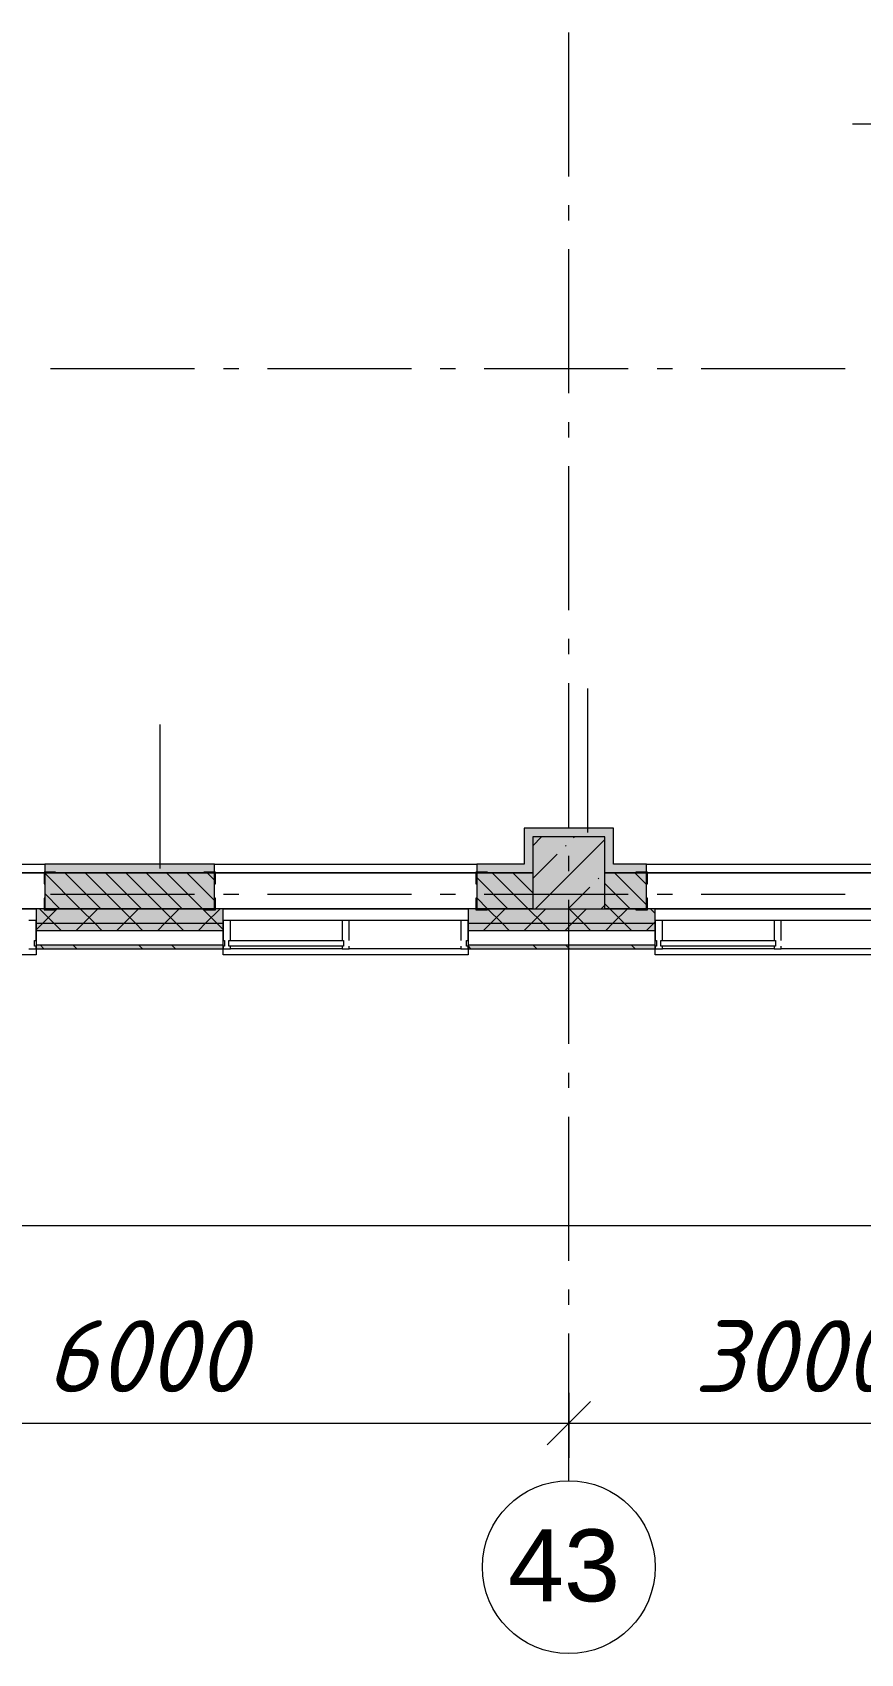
# Model space of a CAD drawing. Header units: millimetres. Extents: x -537608 to 253996, y -217170 to 186033.
# Drawn here: x -258651 to -252900, y 86251 to 97507 of the extents above; entities that cross this region are included whole.
import ezdxf

# ---------------------------------------------------------------- set-up
doc = ezdxf.new("R2010")
doc.units = ezdxf.units.MM
doc.layers.add('PDF _Геометрия', color=7, linetype='Continuous')
doc.layers.add('PDF _Текст', color=7, linetype='Continuous')
doc.layers.add('PDF _Сплошная заливка', color=7, linetype='Continuous', true_color=0xffffff)
doc.styles.add('PDF ArialMT', font='arial.ttf')
doc.styles.add('PDF ISOCPEUR Italic', font='isocpeui.ttf')

msp = doc.modelspace()

# ---------------------------------------------------------------- hatches: boundary and pattern name
at = {"layer": 'PDF _Сплошная заливка', "true_color": 0xff7d7d, "transparency": 33554559}
for points in [[(-254676.1879, 91921.2686), (-254676.1879, 91981.2671), (-255236.1883, 91981.2671), (-255236.1883, 91921.2686), (-254981.5283, 91921.2686)], [(-254676.1879, 91731.2661), (-254616.1893, 91731.2661), (-254616.1893, 91981.2671), (-254676.1879, 91981.2671), (-254676.1879, 91869.1886)]]:
    msp.add_hatch(color=11, dxfattribs=at).paths.add_polyline_path(points)
at = {"layer": 'PDF _Сплошная заливка', "transparency": 33554559}
msp.add_hatch(color=256, dxfattribs=at).paths.add_polyline_path([(-254676.1879, 91421.2666), (-254676.1879, 91921.2686), (-255176.1898, 91921.2686), (-255176.1898, 91421.2666), (-254981.5283, 91421.2666)])
h = msp.add_hatch(color=256, dxfattribs=at)
h.paths.add_polyline_path([(-233692.3661, 91421.2666), (-233626.193, 91421.2666), (-233626.193, 91671.2676), (-234066.1921, 91671.2676), (-234066.1921, 91421.2666)], flags=0)
h.paths.add_polyline_path([(-239119.0147, 91421.2666), (-238826.1914, 91421.2666), (-238826.1914, 91671.2676), (-239126.1905, 91671.2676), (-239126.1905, 91421.2666)], flags=0)
h.paths.add_polyline_path([(-235886.1913, 91421.2666), (-235886.1913, 91671.2676), (-237006.1922, 91671.2676), (-237006.1922, 91421.2666), (-236196.9723, 91421.2666)], flags=0)
h.paths.add_polyline_path([(-243293.3633, 91421.2666), (-243176.191, 91421.2666), (-243176.191, 91671.2676), (-243565.7421, 91671.2676), (-243565.7421, 91421.2666)], flags=0)
h.paths.add_polyline_path([(-241826.1901, 91421.2666), (-241826.1901, 91671.2676), (-242126.1913, 91671.2676), (-242126.1913, 91421.2666), (-242041.0592, 91421.2666)], flags=0)
h.paths.add_polyline_path([(-240006.1909, 91421.2666), (-239626.1902, 91421.2666), (-239626.1902, 91671.2676), (-240006.1909, 91671.2676), (-240006.1909, 91515.2129)], flags=0)
h.paths.add_polyline_path([(-242676.189, 91421.2666), (-242626.1889, 91421.2666), (-242626.1889, 91671.2676), (-242676.189, 91671.2676), (-242676.189, 91571.9777)], flags=0)
h.paths.add_polyline_path([(-246565.7407, 91421.2666), (-246176.1896, 91421.2666), (-246176.1896, 91671.2676), (-246565.7407, 91671.2676), (-246565.7407, 91515.2129)], flags=0)
h.paths.add_polyline_path([(-245385.7414, 91421.2666), (-245385.7414, 91671.2676), (-245676.192, 91671.2676), (-245676.192, 91421.2666)], flags=0)
h.paths.add_polyline_path([(-248720.0118, 91421.2666), (-248385.7443, 91421.2666), (-248385.7443, 91671.2676), (-249565.7436, 91671.2676), (-249565.7436, 91421.2666), (-249137.4437, 91421.2666)], flags=0)
h.paths.add_polyline_path([(-252476.9243, 91421.2666), (-252176.1868, 91421.2666), (-252176.1868, 91671.2676), (-252565.7423, 91671.2676), (-252565.7423, 91421.2666)], flags=0)
h.paths.add_polyline_path([(-251385.7429, 91421.2666), (-251385.7429, 91671.2676), (-251676.1892, 91671.2676), (-251676.1892, 91421.2666), (-251642.052, 91421.2666)], flags=0)
h.paths.add_polyline_path([(-255565.7409, 91421.2666), (-255176.1898, 91421.2666), (-255176.1898, 91671.2676), (-255565.7409, 91671.2676), (-255565.7409, 91515.2129)], flags=0)
h.paths.add_polyline_path([(-257486.1367, 91421.2666), (-257385.7402, 91421.2666), (-257385.7402, 91671.2676), (-258565.7395, 91671.2676), (-258565.7395, 91421.2666), (-258321.009, 91421.2666)], flags=0)
h.paths.add_polyline_path([(-254385.7415, 91421.2666), (-254385.7415, 91671.2676), (-254676.1879, 91671.2676), (-254676.1879, 91421.2666), (-254564.0965, 91421.2666)], flags=0)
h.paths.add_polyline_path([(-261243.0492, 91421.2666), (-261176.187, 91421.2666), (-261176.187, 91671.2676), (-261565.7382, 91671.2676), (-261565.7382, 91421.2666)], flags=0)
h.paths.add_polyline_path([(-260385.7388, 91421.2666), (-260385.7388, 91671.2676), (-260676.1851, 91671.2676), (-260676.1851, 91421.2666), (-260408.1812, 91421.2666)], flags=0)
h.paths.add_polyline_path([(-264176.1857, 91421.2666), (-264176.1857, 91671.2676), (-264565.7411, 91671.2676), (-264565.7411, 91421.2666)], flags=0)
h.paths.add_polyline_path([(-266669.6977, 91421.2666), (-266385.7404, 91421.2666), (-266385.7404, 91671.2676), (-267560.7406, 91671.2676), (-267560.7406, 91421.2666), (-267504.57, 91421.2666)], flags=0)
h.paths.add_polyline_path([(-263676.1881, 91421.2666), (-263385.7374, 91421.2666), (-263385.7374, 91671.2676), (-263676.1881, 91671.2676), (-263676.1881, 91506.6485)], flags=0)
h.paths.add_polyline_path([(-269380.7398, 91421.2666), (-269380.7398, 91671.2676), (-269676.1853, 91671.2676), (-269676.1853, 91421.2666), (-269591.7422, 91421.2666)], flags=0)
h.paths.add_polyline_path([(-270176.1872, 91421.2666), (-270176.1872, 91671.2676), (-270566.3541, 91671.2676), (-270566.3541, 91421.2666), (-270426.6102, 91421.2666)], flags=0)
h.paths.add_polyline_path([(-273348.6546, 91421.2666), (-273176.1859, 91421.2666), (-273176.1859, 91671.2676), (-273565.737, 91671.2676), (-273565.737, 91421.2666)], flags=0)
h.paths.add_polyline_path([(-275676.1826, 91421.2666), (-275385.7362, 91421.2666), (-275385.7362, 91671.2676), (-275676.1826, 91671.2676)], flags=0)
h.paths.add_polyline_path([(-272386.3534, 91421.2666), (-272386.3534, 91671.2676), (-272676.184, 91671.2676), (-272676.184, 91421.2666), (-272513.7824, 91421.2666)], flags=0)
h.paths.add_polyline_path([(-276226.1847, 91421.2666), (-276176.1845, 91421.2666), (-276176.1845, 91671.2676), (-276226.1847, 91671.2676), (-276226.1847, 91555.6756)], flags=0)
h.paths.add_polyline_path([(-276865.7367, 91421.2666), (-276726.1823, 91421.2666), (-276726.1823, 91671.2676), (-276865.7367, 91671.2676), (-276865.7367, 91515.2129)], flags=0)
h.paths.add_polyline_path([(-281685.7347, 91421.2666), (-281685.7347, 91671.2676), (-282865.734, 91671.2676), (-282865.734, 91421.2666), (-281697.3434, 91421.2666)], flags=0)
h.paths.add_polyline_path([(-279865.7397, 91421.2666), (-279726.1853, 91421.2666), (-279726.1853, 91671.2676), (-279865.7397, 91671.2676), (-279865.7397, 91515.2129)], flags=0)
h.paths.add_polyline_path([(-278685.7403, 91421.2666), (-278685.7403, 91671.2676), (-279226.1833, 91671.2676), (-279226.1833, 91421.2666), (-278775.3032, 91421.2666)], flags=0)
h.paths.add_polyline_path([(-284685.7376, 91421.2666), (-284685.7376, 91671.2676), (-285226.1806, 91671.2676), (-285226.1806, 91421.2666), (-285036.824, 91421.2666)], flags=0)
h.paths.add_polyline_path([(-285726.1825, 91421.2666), (-285726.1825, 91671.2676), (-285865.7369, 91671.2676), (-285865.7369, 91421.2666)], flags=0)
h.paths.add_polyline_path([(-288226.1835, 91421.2666), (-287685.7319, 91421.2666), (-287685.7319, 91671.2676), (-288226.1835, 91671.2676)], flags=0)
h.paths.add_polyline_path([(-288793.7365, 91421.2666), (-288726.1855, 91421.2666), (-288726.1855, 91671.2676), (-288865.7313, 91671.2676), (-288865.7313, 91421.2666)], flags=0)
h.paths.add_polyline_path([(-290880.9044, 91421.2666), (-290685.7348, 91421.2666), (-290685.7348, 91671.2676), (-291926.1806, 91671.2676), (-291926.1806, 91421.2666), (-291715.7767, 91421.2666)], flags=0)
h.paths.add_polyline_path([(-299626.1757, 91421.2666), (-299546.1806, 91421.2666), (-299546.1806, 91671.2676), (-299626.1757, 91671.2676), (-299626.1757, 91455.7484)], flags=0)
h.paths.add_polyline_path([(-300126.1777, 91421.2666), (-300126.1777, 91671.2676), (-300803.6776, 91671.2676), (-300803.6776, 91421.2666), (-300481.9058, 91421.2666)], flags=0)
h.paths.add_polyline_path([(-304238.8097, 91421.2666), (-304126.1758, 91421.2666), (-304126.1758, 91671.2676), (-307138.3387, 91671.2676), (-307138.3387, 91421.2666), (-305073.682, 91421.2666)], flags=0)
h.paths.add_polyline_path([(-301803.6815, 91421.2666), (-301803.6815, 91671.2676), (-303626.1825, 91671.2676), (-303626.1825, 91421.2666), (-302151.6419, 91421.2666)], flags=0)
h.paths.add_polyline_path([(-308138.3338, 91421.2666), (-308138.3338, 91671.2676), (-308726.1763, 91671.2676), (-308726.1763, 91421.2666), (-308413.1627, 91421.2666)], flags=0)
at = {"layer": 'PDF _Сплошная заливка', "true_color": 0xff7d7d, "transparency": 33554559}
h = msp.add_hatch(color=11, dxfattribs=at)
h.paths.add_polyline_path([(-257385.7402, 91671.2676), (-257385.7402, 91731.2661), (-258565.7395, 91731.2661), (-258565.7395, 91671.2676), (-257486.1367, 91671.2676)], flags=0)
h.paths.add_polyline_path([(-255565.7409, 91671.2676), (-255236.1883, 91671.2676), (-255236.1883, 91731.2661), (-255565.7409, 91731.2661)], flags=0)
h.paths.add_polyline_path([(-260385.7388, 91671.2676), (-260385.7388, 91731.2661), (-260676.1851, 91731.2661), (-260676.1851, 91671.2676), (-260408.1812, 91671.2676)], flags=0)
h = msp.add_hatch(color=11, dxfattribs=at)
h.paths.add_polyline_path([(-252565.7423, 91671.2676), (-252236.1897, 91671.2676), (-252236.1897, 91731.2661), (-252565.7423, 91731.2661)], flags=0)
h.paths.add_polyline_path([(-254385.7415, 91671.2676), (-254385.7415, 91731.2661), (-254676.1879, 91731.2661), (-254676.1879, 91671.2676), (-254564.0965, 91671.2676)], flags=0)
at = {"layer": 'PDF _Сплошная заливка', "transparency": 33554559}
h = msp.add_hatch(color=256, dxfattribs=at)
h.paths.add_polyline_path([(-214072.9389, 91321.2663), (-213276.196, 91321.2663), (-213276.196, 91421.2666), (-222460.9308, 91421.2666), (-222460.9308, 91321.2663), (-214907.808, 91321.2663)], flags=0)
h.paths.add_polyline_path([(-224160.9288, 91321.2663), (-224160.9288, 91421.2666), (-232001.1932, 91421.2666), (-232001.1932, 91321.2663), (-224926.2392, 91321.2663)], flags=0)
h.paths.add_polyline_path([(-232851.1922, 91321.2663), (-232851.1922, 91421.2666), (-234126.1928, 91421.2666), (-234126.1928, 91321.2663), (-233126.1932, 91321.2663)], flags=0)
h.paths.add_polyline_path([(-236196.9723, 91321.2663), (-235826.1928, 91321.2663), (-235826.1928, 91421.2666), (-237066.1908, 91421.2666), (-237066.1908, 91321.2663), (-236614.4085, 91321.2663)], flags=0)
h.paths.add_polyline_path([(-239953.8848, 91321.2663), (-238766.1908, 91321.2663), (-238766.1908, 91421.2666), (-240066.1915, 91421.2666), (-240066.1915, 91321.2663)], flags=0)
h.paths.add_polyline_path([(-243626.1884, 91321.2663), (-241766.1916, 91321.2663), (-241766.1916, 91421.2666), (-243626.1884, 91421.2666)], flags=0)
h.paths.add_polyline_path([(-245380.5355, 91321.2663), (-245326.1907, 91321.2663), (-245326.1907, 91421.2666), (-246626.1914, 91421.2666), (-246626.1914, 91321.2663), (-245797.9674, 91321.2663)], flags=0)
h.paths.add_polyline_path([(-249626.19, 91321.2663), (-248326.1893, 91321.2663), (-248326.1893, 91421.2666), (-249626.19, 91421.2666)], flags=0)
h.paths.add_polyline_path([(-254564.0965, 91321.2663), (-254326.1866, 91321.2663), (-254326.1866, 91421.2666), (-255626.1873, 91421.2666), (-255626.1873, 91321.2663), (-254981.5283, 91321.2663)], flags=0)
h.paths.add_polyline_path([(-251326.1879, 91321.2663), (-251326.1879, 91421.2666), (-252626.1886, 91421.2666), (-252626.1886, 91321.2663), (-251642.052, 91321.2663)], flags=0)
h.paths.add_polyline_path([(-257486.1367, 91321.2663), (-257326.1894, 91321.2663), (-257326.1894, 91421.2666), (-258626.1859, 91421.2666), (-258626.1859, 91321.2663), (-258321.009, 91321.2663)], flags=0)
h.paths.add_polyline_path([(-260825.613, 91321.2663), (-260326.1881, 91321.2663), (-260326.1881, 91421.2666), (-261626.1888, 91421.2666), (-261626.1888, 91321.2663), (-261243.0492, 91321.2663)], flags=0)
h.paths.add_polyline_path([(-264626.1874, 91321.2663), (-263326.1867, 91321.2663), (-263330.2213, 91421.2666), (-264626.1874, 91421.2666)], flags=0)
h.paths.add_polyline_path([(-266326.1853, 91321.2663), (-266326.1853, 91421.2666), (-267621.1869, 91421.2666), (-267621.1869, 91321.2663), (-266669.6977, 91321.2663)], flags=0)
h.paths.add_polyline_path([(-269591.7422, 91321.2663), (-269321.1849, 91321.2663), (-269321.1849, 91421.2666), (-270626.8047, 91421.2666), (-270626.8047, 91321.2663), (-270009.1741, 91321.2663)], flags=0)
h.paths.add_polyline_path([(-272513.7824, 91321.2663), (-272326.8026, 91321.2663), (-272326.8026, 91421.2666), (-273626.1833, 91421.2666), (-273626.1833, 91321.2663), (-273348.6546, 91321.2663)], flags=0)
h.paths.add_polyline_path([(-279192.735, 91321.2663), (-278626.181, 91321.2663), (-278626.181, 91421.2666), (-279926.186, 91421.2666), (-279926.186, 91321.2663), (-279610.1755, 91321.2663)], flags=0)
h.paths.add_polyline_path([(-276926.1831, 91321.2663), (-275326.1855, 91321.2663), (-275326.1855, 91421.2666), (-276926.1831, 91421.2666)], flags=0)
h.paths.add_polyline_path([(-281626.184, 91321.2663), (-281626.184, 91421.2666), (-282926.1804, 91421.2666), (-282926.1804, 91321.2663), (-281697.3434, 91321.2663)], flags=0)
h.paths.add_polyline_path([(-284626.1869, 91321.2663), (-284626.1869, 91421.2666), (-285926.1833, 91421.2666), (-285926.1833, 91321.2663), (-285036.824, 91321.2663)], flags=0)
h.paths.add_polyline_path([(-287626.1812, 91321.2663), (-287626.1812, 91421.2666), (-288926.1776, 91421.2666), (-288926.1776, 91321.2663), (-287958.8642, 91321.2663)], flags=0)
h.paths.add_polyline_path([(-290880.9044, 91321.2663), (-290626.1842, 91321.2663), (-290626.1842, 91421.2666), (-291926.1806, 91421.2666), (-291926.1806, 91321.2663), (-291715.7767, 91321.2663)], flags=0)
h.paths.add_polyline_path([(-304238.8097, 91321.2663), (-301741.177, 91321.2663), (-301741.177, 91421.2666), (-307200.8346, 91421.2666), (-307200.8346, 91321.2663), (-305073.682, 91321.2663)], flags=0)
h.paths.add_polyline_path([(-299626.1757, 91321.2663), (-299566.1772, 91321.2663), (-299566.1772, 91421.2666), (-300866.1822, 91421.2666), (-300866.1822, 91321.2663), (-299647.0335, 91321.2663)], flags=0)
h.paths.add_polyline_path([(-310082.8987, 91321.2663), (-308075.8379, 91321.2663), (-308075.8379, 91421.2666), (-317076.174, 91421.2666), (-317076.174, 91321.2663), (-311752.6347, 91321.2663)], flags=0)
h = msp.add_hatch(color=256, dxfattribs=at)
h.paths.add_polyline_path([(-213176.1955, 91271.2661), (-213176.1955, 91321.2663), (-222460.9308, 91321.2663), (-222460.9308, 91271.2661), (-213238.0699, 91271.2661)], flags=0)
h.paths.add_polyline_path([(-225761.1072, 91271.2661), (-224160.9288, 91271.2661), (-224160.9288, 91321.2663), (-232001.1932, 91321.2663), (-232001.1932, 91271.2661), (-226595.9773, 91271.2661)], flags=0)
h.paths.add_polyline_path([(-233274.93, 91271.2661), (-232851.1922, 91271.2661), (-232851.1922, 91321.2663), (-234126.1928, 91321.2663), (-234126.1928, 91271.2661), (-233692.3661, 91271.2661)], flags=0)
h.paths.add_polyline_path([(-237031.8425, 91271.2661), (-235826.1928, 91271.2661), (-235826.1928, 91321.2663), (-237066.1908, 91321.2663), (-237066.1908, 91271.2661)], flags=0)
h.paths.add_polyline_path([(-239119.0147, 91271.2661), (-238766.1908, 91271.2661), (-238766.1908, 91321.2663), (-240066.1915, 91321.2663), (-240066.1915, 91271.2661), (-239536.4508, 91271.2661)], flags=0)
h.paths.add_polyline_path([(-242041.0592, 91271.2661), (-241766.1916, 91271.2661), (-241766.1916, 91321.2663), (-243626.1884, 91321.2663), (-243626.1884, 91271.2661), (-242458.491, 91271.2661)], flags=0)
h.paths.add_polyline_path([(-245797.9674, 91271.2661), (-245326.1907, 91271.2661), (-245326.1907, 91321.2663), (-246626.1914, 91321.2663), (-246626.1914, 91271.2661), (-246215.4035, 91271.2661)], flags=0)
h.paths.add_polyline_path([(-248720.0118, 91271.2661), (-248326.1893, 91271.2661), (-248326.1893, 91321.2663), (-249626.19, 91321.2663), (-249626.19, 91271.2661), (-249137.4437, 91271.2661)], flags=0)
h.paths.add_polyline_path([(-252626.1886, 91271.2661), (-251326.1879, 91271.2661), (-251326.1879, 91321.2663), (-252626.1886, 91321.2663)], flags=0)
h.paths.add_polyline_path([(-257326.1894, 91271.2661), (-257326.1894, 91321.2663), (-258626.1859, 91321.2663), (-258626.1859, 91271.2661), (-257486.1367, 91271.2661)], flags=0)
h.paths.add_polyline_path([(-255626.1873, 91271.2661), (-254326.1866, 91271.2661), (-254326.1866, 91321.2663), (-255626.1873, 91321.2663)], flags=0)
h.paths.add_polyline_path([(-261243.0492, 91271.2661), (-260326.1881, 91271.2661), (-260326.1881, 91321.2663), (-261626.1888, 91321.2663), (-261626.1888, 91271.2661)], flags=0)
h.paths.add_polyline_path([(-267621.1869, 91271.2661), (-266326.1853, 91271.2661), (-266326.1853, 91321.2663), (-267621.1869, 91321.2663)], flags=0)
h.paths.add_polyline_path([(-263326.1867, 91271.2661), (-263330.2213, 91321.2663), (-264626.1874, 91321.2663), (-264626.1874, 91271.2661), (-263330.2213, 91271.2661)], flags=0)
h.paths.add_polyline_path([(-269321.1849, 91271.2661), (-269321.1849, 91321.2663), (-270626.8047, 91321.2663), (-270626.8047, 91271.2661), (-269591.7422, 91271.2661)], flags=0)
h.paths.add_polyline_path([(-272513.7824, 91271.2661), (-272326.8026, 91271.2661), (-272326.8026, 91321.2663), (-273626.1833, 91321.2663), (-273626.1833, 91271.2661), (-273348.6546, 91271.2661)], flags=0)
h.paths.add_polyline_path([(-275435.8268, 91271.2661), (-275326.1855, 91271.2661), (-275326.1855, 91321.2663), (-276926.1831, 91321.2663), (-276926.1831, 91271.2661), (-275853.2587, 91271.2661)], flags=0)
h.paths.add_polyline_path([(-279610.1755, 91271.2661), (-278626.181, 91271.2661), (-278626.181, 91321.2663), (-279926.186, 91321.2663), (-279926.186, 91271.2661)], flags=0)
h.paths.add_polyline_path([(-281626.184, 91271.2661), (-281626.184, 91321.2663), (-282926.1804, 91321.2663), (-282926.1804, 91271.2661), (-281697.3434, 91271.2661)], flags=0)
h.paths.add_polyline_path([(-285926.1833, 91271.2661), (-284626.1869, 91271.2661), (-284626.1869, 91321.2663), (-285926.1833, 91321.2663)], flags=0)
h.paths.add_polyline_path([(-290626.1842, 91271.2661), (-290626.1842, 91321.2663), (-291926.1806, 91321.2663), (-291926.1806, 91271.2661), (-290880.9044, 91271.2661)], flags=0)
h.paths.add_polyline_path([(-288376.296, 91271.2661), (-287626.1812, 91271.2661), (-287626.1812, 91321.2663), (-288926.1776, 91321.2663), (-288926.1776, 91271.2661), (-288793.7365, 91271.2661)], flags=0)
h.paths.add_polyline_path([(-300064.4654, 91271.2661), (-299566.1772, 91271.2661), (-299566.1772, 91321.2663), (-300866.1822, 91321.2663), (-300866.1822, 91271.2661), (-300481.9058, 91271.2661)], flags=0)
h.paths.add_polyline_path([(-303821.3779, 91271.2661), (-301741.177, 91271.2661), (-301741.177, 91321.2663), (-307200.8346, 91321.2663), (-307200.8346, 91271.2661), (-304238.8097, 91271.2661)], flags=0)
h.paths.add_polyline_path([(-308413.1627, 91271.2661), (-308075.8379, 91271.2661), (-308075.8379, 91321.2663), (-317126.1742, 91321.2663), (-317126.1742, 91271.2661), (-308830.5945, 91271.2661)], flags=0)
h = msp.add_hatch(color=256, dxfattribs=at)
h.paths.add_polyline_path([(-213126.1959, 91144.2677), (-213026.1966, 91144.2677), (-213026.1966, 91171.2657), (-222460.9308, 91171.2657), (-222460.9308, 91144.2677), (-213176.1955, 91144.2677)], flags=0)
h.paths.add_polyline_path([(-224926.2392, 91144.2677), (-224160.9288, 91144.2677), (-224160.9288, 91171.2657), (-232001.1932, 91171.2657), (-232001.1932, 91144.2677), (-226595.9773, 91144.2677)], flags=0)
h.paths.add_polyline_path([(-232851.1922, 91144.2677), (-232851.1922, 91171.2657), (-234126.1928, 91171.2657), (-234126.1928, 91144.2677), (-233274.93, 91144.2677)], flags=0)
h.paths.add_polyline_path([(-235826.1928, 91144.2677), (-235826.1928, 91171.2657), (-237066.1908, 91171.2657), (-237066.1908, 91144.2677), (-236614.4085, 91144.2677)], flags=0)
h.paths.add_polyline_path([(-238766.1908, 91144.2677), (-238766.1908, 91171.2657), (-240066.1915, 91171.2657), (-240066.1915, 91144.2677), (-239953.8848, 91144.2677)], flags=0)
h.paths.add_polyline_path([(-243626.1884, 91144.2677), (-241766.1916, 91144.2677), (-241766.1916, 91171.2657), (-243626.1884, 91171.2657), (-243626.1884, 91161.2415)], flags=0)
h.paths.add_polyline_path([(-245326.1907, 91144.2677), (-245326.1907, 91171.2657), (-246626.1914, 91171.2657), (-246626.1914, 91144.2677)], flags=0)
h.paths.add_polyline_path([(-249626.19, 91144.2677), (-248326.1893, 91144.2677), (-248326.1893, 91171.2657), (-249626.19, 91171.2657), (-249626.19, 91161.2415)], flags=0)
h.paths.add_polyline_path([(-254326.1866, 91144.2677), (-254326.1866, 91171.2657), (-255626.1873, 91171.2657), (-255626.1873, 91144.2677), (-254981.5283, 91144.2677)], flags=0)
h.paths.add_polyline_path([(-252626.1886, 91144.2677), (-251326.1879, 91144.2677), (-251326.1879, 91171.2657), (-252626.1886, 91171.2657), (-252626.1886, 91161.2415)], flags=0)
h.paths.add_polyline_path([(-258321.009, 91144.2677), (-257326.1894, 91144.2677), (-257326.1894, 91171.2657), (-258626.1859, 91171.2657), (-258626.1859, 91144.2677)], flags=0)
h.paths.add_polyline_path([(-260326.1881, 91144.2677), (-260326.1881, 91171.2657), (-261626.1888, 91171.2657), (-261626.1888, 91144.2677)], flags=0)
h.paths.add_polyline_path([(-263330.2213, 91144.2677), (-263326.1867, 91144.2677), (-263330.2213, 91171.2657), (-264626.1874, 91171.2657), (-264626.1874, 91144.2677)], flags=0)
h.paths.add_polyline_path([(-266669.6977, 91144.2677), (-266326.1853, 91144.2677), (-266326.1853, 91171.2657), (-267621.1869, 91171.2657), (-267621.1869, 91144.2677)], flags=0)
h.paths.add_polyline_path([(-269321.1849, 91144.2677), (-269321.1849, 91171.2657), (-270626.8047, 91171.2657), (-270626.8047, 91144.2677), (-270009.1741, 91144.2677)], flags=0)
h.paths.add_polyline_path([(-272326.8026, 91144.2677), (-272326.8026, 91171.2657), (-273626.1833, 91171.2657), (-273626.1833, 91144.2677), (-273348.6546, 91144.2677)], flags=0)
h.paths.add_polyline_path([(-275326.1855, 91144.2677), (-275326.1855, 91171.2657), (-276926.1831, 91171.2657), (-276926.1831, 91144.2677), (-276688.131, 91144.2677)], flags=0)
h.paths.add_polyline_path([(-278626.181, 91144.2677), (-278626.181, 91171.2657), (-279926.186, 91171.2657), (-279926.186, 91144.2677)], flags=0)
h.paths.add_polyline_path([(-284626.1869, 91144.2677), (-284626.1869, 91171.2657), (-285926.1833, 91171.2657), (-285926.1833, 91144.2677), (-285036.824, 91144.2677)], flags=0)
h.paths.add_polyline_path([(-281697.3434, 91144.2677), (-281626.184, 91144.2677), (-281626.184, 91171.2657), (-282926.1804, 91171.2657), (-282926.1804, 91144.2677)], flags=0)
h.paths.add_polyline_path([(-288376.296, 91144.2677), (-287626.1812, 91144.2677), (-287626.1812, 91171.2657), (-288926.1776, 91171.2657), (-288926.1776, 91144.2677)], flags=0)
h.paths.add_polyline_path([(-290626.1842, 91144.2677), (-290626.1842, 91171.2657), (-291926.1806, 91171.2657), (-291926.1806, 91144.2677), (-291715.7767, 91144.2677)], flags=0)
h.paths.add_polyline_path([(-303403.9461, 91144.2677), (-301741.177, 91144.2677), (-301741.177, 91171.2657), (-307200.8346, 91171.2657), (-307200.8346, 91144.2677), (-305073.682, 91144.2677)], flags=0)
h.paths.add_polyline_path([(-300866.1822, 91144.2677), (-299566.1772, 91144.2677), (-299566.1772, 91171.2657), (-300866.1822, 91171.2657), (-300866.1822, 91161.2415)], flags=0)
h.paths.add_polyline_path([(-310082.8987, 91144.2677), (-308075.8379, 91144.2677), (-308075.8379, 91171.2657), (-317253.1726, 91171.2657), (-317253.1726, 91144.2677), (-311752.6347, 91144.2677)], flags=0)

# ---------------------------------------------------------------- linework, layer by layer
at = {"layer": 'PDF _Геометрия', "color": 253, "lineweight": 9, "true_color": 0xaaaaaa}
for p, q in [((-254926.1888, 96506.7668), (-254926.1888, 97506.7663)), ((-254926.1888, 96200.9355), (-254926.1888, 96306.766)), ((-254926.1888, 95000.9351), (-254926.1888, 96000.9347)), ((-257524.6186, 95171.2639), (-258524.6181, 95171.2639)), ((-257218.783, 95171.2639), (-257324.6178, 95171.2639)), ((-256018.7826, 95171.2639), (-257018.7865, 95171.2639)), ((-255712.9513, 95171.2639), (-255818.7861, 95171.2639)), ((-254512.9509, 95171.2639), (-255512.9505, 95171.2639)), ((-254207.1196, 95171.2639), (-254312.9501, 95171.2639)), ((-253007.1193, 95171.2639), (-254007.1188, 95171.2639)), ((-254926.1888, 94695.0995), (-254926.1888, 94800.9343)), ((-254926.1888, 93495.0991), (-254926.1888, 94495.0987)), ((-254926.1888, 93189.2678), (-254926.1888, 93295.1027)), ((-254926.1888, 91989.2675), (-254926.1888, 92989.267)), ((-254926.1888, 91683.4361), (-254926.1888, 91789.2667)), ((-257524.6186, 91521.2671), (-258524.6181, 91521.2671)), ((-257218.783, 91521.2671), (-257324.6178, 91521.2671)), ((-256018.7826, 91521.2671), (-257018.7865, 91521.2671)), ((-255712.9513, 91521.2671), (-255818.7861, 91521.2671)), ((-254512.9509, 91521.2671), (-255512.9505, 91521.2671)), ((-254207.1196, 91521.2671), (-254312.9501, 91521.2671)), ((-253007.1193, 91521.2671), (-254007.1188, 91521.2671)), ((-254926.1888, 90483.4358), (-254926.1888, 91483.4354)), ((-258626.1859, 91199.267), (-258636.1885, 91199.267)), ((-257316.1869, 91199.267), (-257326.1894, 91199.267)), ((-256491.188, 91199.267), (-257286.1876, 91199.267)), ((-257276.1893, 91201.265), (-256501.1863, 91201.265)), ((-255626.1873, 91199.267), (-255636.1898, 91199.267)), ((-254316.1882, 91199.267), (-254326.1866, 91199.267)), ((-253491.1893, 91199.267), (-254286.189, 91199.267)), ((-254276.1863, 91201.265), (-253501.1877, 91201.265)), ((-258626.1859, 91101.2646), (-260326.1881, 91101.2646)), ((-258626.1859, 91144.2677), (-258626.1859, 91101.2646)), ((-257326.1894, 91101.2646), (-257326.1894, 91144.2677)), ((-255626.1873, 91101.2646), (-257326.1894, 91101.2646)), ((-255626.1873, 91144.2677), (-255626.1873, 91101.2646)), ((-254326.1866, 91101.2646), (-254326.1866, 91144.2677)), ((-252626.1886, 91101.2646), (-254326.1866, 91101.2646)), ((-254926.1888, 90177.6001), (-254926.1888, 90283.435)), ((-254926.1888, 88977.5999), (-254926.1888, 89977.6037)), ((-254926.1888, 88671.7685), (-254926.1888, 88777.6034)), ((-254926.1888, 87450.5056), (-254926.1888, 88471.7677))]:
    msp.add_line(p, q, dxfattribs=at)
at = {"layer": 'PDF _Геометрия', "lineweight": 9}
for p, q in [((-251956.1894, 96870.0002), (-252956.189, 96870.0002)), ((-254794.3678, 91951.2679), (-254794.3678, 92951.2674)), ((-257764.7504, 91701.2669), (-257764.7504, 92701.2664)), ((-254676.1879, 91981.2671), (-255236.1883, 91981.2671)), ((-255236.1883, 91981.2671), (-255236.1883, 91921.2686)), ((-254616.1893, 91981.2671), (-254676.1879, 91981.2671)), ((-254616.1893, 91731.2661), (-254616.1893, 91981.2671)), ((-255236.1883, 91921.2686), (-255236.1883, 91731.2661)), ((-255176.1898, 91859.8233), (-255114.7488, 91921.2686)), ((-254676.1879, 91921.2686), (-255176.1898, 91921.2686)), ((-255176.1898, 91921.2686), (-255176.1898, 91421.2666)), ((-255158.5485, 91421.2666), (-254676.1879, 91903.6273)), ((-254950.332, 91857.5843), (-254945.587, 91862.325)), ((-254893.3046, 91914.6073), (-254886.6477, 91921.2686)), ((-254676.1879, 91421.2666), (-254676.1879, 91921.2686)), ((-255176.1898, 91631.7265), (-255007.3552, 91800.5611)), ((-260385.7388, 91731.2661), (-258565.7395, 91731.2661)), ((-260378.7417, 91671.2676), (-258570.7387, 91671.2676)), ((-258570.7387, 91671.2676), (-260378.7417, 91671.2676)), ((-257385.7402, 91731.2661), (-258565.7395, 91731.2661)), ((-258565.7395, 91731.2661), (-258565.7395, 91671.2676)), ((-258565.7395, 91671.2676), (-258565.7395, 91421.2666)), ((-257385.7402, 91671.2676), (-258565.7395, 91671.2676)), ((-258565.7395, 91671.2676), (-257385.7402, 91671.2676)), ((-258318.5848, 91421.2666), (-258565.7395, 91668.4214)), ((-258177.1658, 91421.2666), (-258427.1669, 91671.2676)), ((-258035.7427, 91421.2666), (-258285.7436, 91671.2676)), ((-257894.3237, 91421.2666), (-258144.3204, 91671.2676)), ((-257752.9005, 91421.2666), (-258002.9015, 91671.2676)), ((-257611.4774, 91421.2666), (-257861.4783, 91671.2676)), ((-257470.0584, 91421.2666), (-257720.0594, 91671.2676)), ((-257385.7402, 91478.3716), (-257578.6362, 91671.2676)), ((-257385.7402, 91619.7905), (-257437.2173, 91671.2676)), ((-257385.7402, 91671.2676), (-257385.7402, 91731.2661)), ((-257385.7402, 91731.2661), (-255565.7409, 91731.2661)), ((-257385.7402, 91421.2666), (-257385.7402, 91671.2676)), ((-257378.7388, 91671.2676), (-255570.7401, 91671.2676)), ((-255570.7401, 91671.2676), (-257378.7388, 91671.2676)), ((-255236.1883, 91731.2661), (-255565.7409, 91731.2661)), ((-255565.7409, 91731.2661), (-255565.7409, 91671.2676)), ((-255236.1883, 91671.2676), (-255565.7409, 91671.2676)), ((-255565.7409, 91671.2676), (-255236.1883, 91671.2676)), ((-255565.7409, 91671.2676), (-255565.7409, 91421.2666)), ((-255348.7361, 91421.2666), (-255565.7409, 91638.2715)), ((-255207.3172, 91421.2666), (-255457.3182, 91671.2676)), ((-255176.1898, 91531.5582), (-255315.8949, 91671.2676)), ((-255236.1883, 91671.2676), (-255176.1898, 91671.2676)), ((-255176.1898, 91671.2676), (-255236.1883, 91671.2676)), ((-254722.2309, 91629.4874), (-254717.4901, 91634.2282)), ((-254385.7415, 91671.2676), (-254676.1879, 91671.2676)), ((-254676.1879, 91671.2676), (-254385.7415, 91671.2676)), ((-254385.7415, 91731.2661), (-254616.1893, 91731.2661)), ((-254385.7415, 91448.2173), (-254608.7875, 91671.2676)), ((-254385.7415, 91589.6406), (-254467.3686, 91671.2676)), ((-254385.7415, 91671.2676), (-254385.7415, 91731.2661)), ((-254385.7415, 91731.2661), (-252565.7423, 91731.2661)), ((-254385.7415, 91421.2666), (-254385.7415, 91671.2676)), ((-254378.7402, 91671.2676), (-252570.7414, 91671.2676)), ((-252570.7414, 91671.2676), (-254378.7402, 91671.2676)), ((-258460.008, 91421.2666), (-258565.7395, 91526.9982)), ((-254930.4517, 91421.2666), (-254779.2584, 91572.46)), ((-254500.2097, 91421.2666), (-254676.1879, 91597.2448)), ((-260326.1881, 91421.2666), (-258626.1859, 91421.2666)), ((-258626.1859, 91421.2666), (-260326.1881, 91421.2666)), ((-257326.1894, 91421.2666), (-258626.1859, 91421.2666)), ((-258626.1859, 91421.2666), (-258626.1859, 91321.2663)), ((-258501.4308, 91321.2663), (-258601.4269, 91421.2666)), ((-258579.5486, 91321.2663), (-258479.5482, 91421.2666)), ((-258565.7395, 91421.2666), (-257385.7402, 91421.2666)), ((-258218.5844, 91321.2663), (-258318.5848, 91421.2666)), ((-258296.7021, 91321.2663), (-258196.7061, 91421.2666)), ((-257935.7423, 91321.2663), (-258035.7427, 91421.2666)), ((-258013.86, 91321.2663), (-257913.8597, 91421.2666)), ((-257652.9002, 91321.2663), (-257752.9005, 91421.2666)), ((-257731.0179, 91321.2663), (-257631.0175, 91421.2666)), ((-257370.0581, 91321.2663), (-257470.0584, 91421.2666)), ((-257448.1758, 91321.2663), (-257348.1754, 91421.2666)), ((-257326.1894, 91321.2663), (-257326.1894, 91421.2666)), ((-257326.1894, 91421.2666), (-255626.1873, 91421.2666)), ((-255626.1873, 91421.2666), (-257326.1894, 91421.2666)), ((-255176.1898, 91421.2666), (-255626.1873, 91421.2666)), ((-255626.1873, 91421.2666), (-255626.1873, 91321.2663)), ((-255490.1593, 91421.2666), (-255565.7409, 91496.8482)), ((-255565.7409, 91421.2666), (-255176.1898, 91421.2666)), ((-255390.1589, 91321.2663), (-255490.1593, 91421.2666)), ((-255468.2767, 91321.2663), (-255368.2763, 91421.2666)), ((-255107.3168, 91321.2663), (-255207.3172, 91421.2666)), ((-255185.4346, 91321.2663), (-255085.4342, 91421.2666)), ((-255176.1898, 91421.2666), (-254676.1879, 91421.2666)), ((-254824.4747, 91321.2663), (-254924.4751, 91421.2666)), ((-254902.5925, 91321.2663), (-254802.5921, 91421.2666)), ((-254702.3549, 91421.2666), (-254676.1879, 91447.4294)), ((-254641.633, 91421.2666), (-254676.1879, 91455.8215)), ((-254326.1866, 91421.2666), (-254676.1879, 91421.2666)), ((-254676.1879, 91421.2666), (-254385.7415, 91421.2666)), ((-254541.6326, 91321.2663), (-254641.633, 91421.2666)), ((-254619.7503, 91321.2663), (-254519.75, 91421.2666)), ((-254326.1866, 91388.6666), (-254358.7909, 91421.2666)), ((-254326.1866, 91421.2666), (-252626.1886, 91421.2666)), ((-252626.1886, 91421.2666), (-254326.1866, 91421.2666)), ((-254326.1866, 91321.2663), (-254326.1866, 91421.2666)), ((-258626.1859, 91341.2672), (-258676.1861, 91341.2672)), ((-258626.1859, 91201.265), (-258626.1859, 91341.2672)), ((-258626.1859, 91274.6247), (-258579.5486, 91321.2663)), ((-258626.1859, 91321.2663), (-258626.1859, 91271.2661)), ((-258626.1859, 91321.2663), (-257326.1894, 91321.2663)), ((-258451.4306, 91271.2661), (-258501.4308, 91321.2663)), ((-258346.7024, 91271.2661), (-258296.7021, 91321.2663)), ((-258168.5842, 91271.2661), (-258218.5844, 91321.2663)), ((-258063.8602, 91271.2661), (-258013.86, 91321.2663)), ((-257885.7421, 91271.2661), (-257935.7423, 91321.2663)), ((-257781.0181, 91271.2661), (-257731.0179, 91321.2663)), ((-257602.9, 91271.2661), (-257652.9002, 91321.2663)), ((-257498.176, 91271.2661), (-257448.1758, 91321.2663)), ((-257326.1894, 91277.3977), (-257370.0581, 91321.2663)), ((-257276.1893, 91341.2672), (-257326.1894, 91341.2672)), ((-257326.1894, 91341.2672), (-257326.1894, 91201.265)), ((-257326.1894, 91271.2661), (-257326.1894, 91321.2663)), ((-256501.1863, 91341.2672), (-257276.1893, 91341.2672)), ((-257276.1893, 91201.265), (-257276.1893, 91341.2672)), ((-256451.1861, 91341.2672), (-256501.1863, 91341.2672)), ((-256501.1863, 91341.2672), (-256501.1863, 91201.265)), ((-255676.1874, 91341.2672), (-256451.1861, 91341.2672)), ((-256451.1861, 91201.265), (-256451.1861, 91341.2672)), ((-255626.1873, 91341.2672), (-255676.1874, 91341.2672)), ((-255676.1874, 91341.2672), (-255676.1874, 91201.265)), ((-255626.1873, 91201.265), (-255626.1873, 91341.2672)), ((-255626.1873, 91321.2663), (-254326.1866, 91321.2663)), ((-255626.1873, 91321.2663), (-255626.1873, 91271.2661)), ((-255518.2769, 91271.2661), (-255468.2767, 91321.2663)), ((-255340.1587, 91271.2661), (-255390.1589, 91321.2663)), ((-255235.4348, 91271.2661), (-255185.4346, 91321.2663)), ((-255057.3166, 91271.2661), (-255107.3168, 91321.2663)), ((-254952.5927, 91271.2661), (-254902.5925, 91321.2663)), ((-254774.4745, 91271.2661), (-254824.4747, 91321.2663)), ((-254669.7506, 91271.2661), (-254619.7503, 91321.2663)), ((-254491.6324, 91271.2661), (-254541.6326, 91321.2663)), ((-254386.9084, 91271.2661), (-254336.9082, 91321.2663)), ((-254336.9082, 91321.2663), (-254326.1866, 91331.9837)), ((-254276.1863, 91341.2672), (-254326.1866, 91341.2672)), ((-254326.1866, 91341.2672), (-254326.1866, 91201.265)), ((-254326.1866, 91271.2661), (-254326.1866, 91321.2663)), ((-253501.1877, 91341.2672), (-254276.1863, 91341.2672)), ((-254276.1863, 91201.265), (-254276.1863, 91341.2672)), ((-253451.1874, 91341.2672), (-253501.1877, 91341.2672)), ((-253501.1877, 91341.2672), (-253501.1877, 91201.265)), ((-252676.1888, 91341.2672), (-253451.1874, 91341.2672)), ((-253451.1874, 91201.265), (-253451.1874, 91341.2672)), ((-258636.1885, 91161.2674), (-258636.1885, 91201.265)), ((-258636.1885, 91201.265), (-258626.1859, 91201.265)), ((-258626.1859, 91271.2661), (-258626.1859, 91171.2657)), ((-258626.1859, 91271.2661), (-257326.1894, 91271.2661)), ((-257326.1894, 91171.2657), (-257326.1894, 91271.2661)), ((-257326.1894, 91201.265), (-257316.1869, 91201.265)), ((-257316.1869, 91201.265), (-257316.1869, 91161.2674)), ((-257286.1876, 91161.2674), (-257286.1876, 91201.265)), ((-257286.1876, 91201.265), (-257276.1893, 91201.265)), ((-256501.1863, 91201.265), (-256491.188, 91201.265)), ((-256491.188, 91201.265), (-256491.188, 91161.2674)), ((-255636.1898, 91161.2674), (-255636.1898, 91201.265)), ((-255636.1898, 91201.265), (-255626.1873, 91201.265)), ((-255623.0009, 91271.2661), (-255626.1873, 91274.4525)), ((-255626.1873, 91271.2661), (-254326.1866, 91271.2661)), ((-255626.1873, 91271.2661), (-255626.1873, 91171.2657)), ((-254326.1866, 91171.2657), (-254326.1866, 91271.2661)), ((-254326.1866, 91201.265), (-254316.1882, 91201.265)), ((-254316.1882, 91201.265), (-254316.1882, 91161.2674)), ((-254286.189, 91161.2674), (-254286.189, 91201.265)), ((-254286.189, 91201.265), (-254276.1863, 91201.265)), ((-253501.1877, 91201.265), (-253491.1893, 91201.265)), ((-253491.1893, 91201.265), (-253491.1893, 91161.2674)), ((-258676.1861, 91144.2677), (-258626.1859, 91144.2677)), ((-258626.1859, 91161.2674), (-258636.1885, 91161.2674)), ((-258626.1859, 91171.2657), (-258626.1859, 91144.2677)), ((-258626.1859, 91171.2657), (-257326.1894, 91171.2657)), ((-258626.1859, 91144.2677), (-258626.1859, 91161.2674)), ((-258626.1859, 91144.2677), (-257326.1894, 91144.2677)), ((-257326.1894, 91144.2677), (-257326.1894, 91171.2657)), ((-257316.1869, 91161.2674), (-257326.1894, 91161.2674)), ((-257326.1894, 91161.2674), (-257326.1894, 91144.2677)), ((-257326.1894, 91144.2677), (-257276.1893, 91144.2677)), ((-257276.1893, 91161.2674), (-257286.1876, 91161.2674)), ((-256501.1863, 91161.2674), (-257276.1893, 91161.2674)), ((-257276.1893, 91144.2677), (-257276.1893, 91161.2674)), ((-256501.1863, 91144.2677), (-257276.1893, 91144.2677)), ((-256491.188, 91161.2674), (-256501.1863, 91161.2674)), ((-256501.1863, 91161.2674), (-256501.1863, 91144.2677)), ((-256501.1863, 91144.2677), (-256451.1861, 91144.2677)), ((-256451.1861, 91144.2677), (-256451.1861, 91161.2415)), ((-255676.1874, 91144.2677), (-256451.1861, 91144.2677)), ((-255676.1874, 91161.2415), (-255676.1874, 91144.2677)), ((-255676.1874, 91144.2677), (-255626.1873, 91144.2677)), ((-255626.1873, 91161.2674), (-255636.1898, 91161.2674)), ((-255626.1873, 91171.2657), (-254326.1866, 91171.2657)), ((-255626.1873, 91171.2657), (-255626.1873, 91144.2677)), ((-255626.1873, 91144.2677), (-255626.1873, 91161.2674)), ((-255626.1873, 91144.2677), (-254326.1866, 91144.2677)), ((-254326.1866, 91144.2677), (-254326.1866, 91171.2657)), ((-254316.1882, 91161.2674), (-254326.1866, 91161.2674)), ((-254326.1866, 91161.2674), (-254326.1866, 91144.2677)), ((-254326.1866, 91144.2677), (-254276.1863, 91144.2677)), ((-254276.1863, 91161.2674), (-254286.189, 91161.2674)), ((-253501.1877, 91161.2674), (-254276.1863, 91161.2674)), ((-254276.1863, 91144.2677), (-254276.1863, 91161.2674)), ((-253501.1877, 91144.2677), (-254276.1863, 91144.2677)), ((-253491.1893, 91161.2674), (-253501.1877, 91161.2674)), ((-253501.1877, 91161.2674), (-253501.1877, 91144.2677)), ((-253501.1877, 91144.2677), (-253451.1874, 91144.2677)), ((-253451.1874, 91144.2677), (-253451.1874, 91161.2415)), ((-252676.1888, 91144.2677), (-253451.1874, 91144.2677)), ((-317116.1758, 89222.6878), (-213136.1964, 89222.6878)), ((-254926.1888, 88062.0951), (-254926.1888, 87849.9646)), ((-260926.1861, 87849.9646), (-254926.1888, 87849.9646)), ((-254926.1888, 87849.9646), (-251926.1902, 87849.9646)), ((-254926.1888, 87849.9646), (-254926.1888, 87609.9619))]:
    msp.add_line(p, q, dxfattribs=at)
at = {"layer": 'PDF _Геометрия', "color": 253, "lineweight": 20, "true_color": 0xaaaaaa}
for p, q in [((-258489.7402, 91677.2657), (-258570.7387, 91677.2657)), ((-258570.7387, 91677.2657), (-258570.7387, 91596.2673)), ((-258564.7406, 91596.2673), (-258564.7406, 91671.2676)), ((-258564.7406, 91671.2676), (-258489.7402, 91671.2676)), ((-258489.7402, 91671.2676), (-258489.7402, 91677.2657)), ((-257378.7388, 91677.2657), (-257459.7415, 91677.2657)), ((-257459.7415, 91677.2657), (-257459.7415, 91671.2676)), ((-257459.7415, 91671.2676), (-257384.7412, 91671.2676)), ((-257384.7412, 91671.2676), (-257384.7412, 91596.2673)), ((-257378.7388, 91596.2673), (-257378.7388, 91677.2657)), ((-255489.7417, 91677.2657), (-255570.7401, 91677.2657)), ((-255570.7401, 91677.2657), (-255570.7401, 91596.2673)), ((-255564.7419, 91596.2673), (-255564.7419, 91671.2676)), ((-255564.7419, 91671.2676), (-255489.7417, 91671.2676)), ((-255489.7417, 91671.2676), (-255489.7417, 91677.2657)), ((-254378.7402, 91677.2657), (-254459.7429, 91677.2657)), ((-254459.7429, 91677.2657), (-254459.7429, 91671.2676)), ((-254459.7429, 91671.2676), (-254384.7426, 91671.2676)), ((-254384.7426, 91671.2676), (-254384.7426, 91596.2673)), ((-254378.7402, 91596.2673), (-254378.7402, 91677.2657)), ((-258570.7387, 91596.2673), (-258564.7406, 91596.2673)), ((-257384.7412, 91596.2673), (-257378.7388, 91596.2673)), ((-255570.7401, 91596.2673), (-255564.7419, 91596.2673)), ((-254384.7426, 91596.2673), (-254378.7402, 91596.2673)), ((-258564.7406, 91496.267), (-258570.7387, 91496.267)), ((-258570.7387, 91496.267), (-258570.7387, 91415.2685)), ((-258570.7387, 91415.2685), (-258489.7402, 91415.2685)), ((-258564.7406, 91421.2666), (-258564.7406, 91496.267)), ((-258489.7402, 91421.2666), (-258564.7406, 91421.2666)), ((-258489.7402, 91415.2685), (-258489.7402, 91421.2666)), ((-257384.7412, 91421.2666), (-257459.7415, 91421.2666)), ((-257459.7415, 91421.2666), (-257459.7415, 91415.2685)), ((-257459.7415, 91415.2685), (-257378.7388, 91415.2685)), ((-257384.7412, 91496.267), (-257384.7412, 91421.2666)), ((-257378.7388, 91496.267), (-257384.7412, 91496.267)), ((-257378.7388, 91415.2685), (-257378.7388, 91496.267)), ((-255564.7419, 91496.267), (-255570.7401, 91496.267)), ((-255570.7401, 91496.267), (-255570.7401, 91415.2685)), ((-255570.7401, 91415.2685), (-255489.7417, 91415.2685)), ((-255564.7419, 91421.2666), (-255564.7419, 91496.267)), ((-255489.7417, 91421.2666), (-255564.7419, 91421.2666)), ((-255489.7417, 91415.2685), (-255489.7417, 91421.2666)), ((-254384.7426, 91421.2666), (-254459.7429, 91421.2666)), ((-254459.7429, 91421.2666), (-254459.7429, 91415.2685)), ((-254459.7429, 91415.2685), (-254378.7402, 91415.2685)), ((-254384.7426, 91496.267), (-254384.7426, 91421.2666)), ((-254378.7402, 91496.267), (-254384.7426, 91496.267)), ((-254378.7402, 91415.2685), (-254378.7402, 91496.267))]:
    msp.add_line(p, q, dxfattribs=at)
at = {"layer": 'PDF _Геометрия', "color": 8, "lineweight": 9, "true_color": 0x787878}
for p, q in [((-258570.8851, 91144.2677), (-258597.8831, 91171.2657)), ((-258342.784, 91144.2677), (-258369.7863, 91171.2657)), ((-257886.5903, 91144.2677), (-257913.5884, 91171.2657)), ((-257658.4893, 91144.2677), (-257685.4916, 91171.2657)), ((-255605.605, 91144.2677), (-255626.1873, 91164.8499)), ((-255149.4071, 91144.2677), (-255176.4051, 91171.2657)), ((-254921.3102, 91144.2677), (-254948.3083, 91171.2657)), ((-254465.1123, 91144.2677), (-254492.1103, 91171.2657))]:
    msp.add_line(p, q, dxfattribs=at)
at = {"layer": 'PDF _Геометрия', "lineweight": 20}
for p, q in [((-254776.1883, 87999.9609), (-254926.1888, 87849.9646)), ((-254926.1888, 87849.9646), (-255076.1894, 87699.964))]:
    msp.add_line(p, q, dxfattribs=at)
msp.add_circle((-254926.1862, 86850.5072), 599.9997, dxfattribs=at)
at = {"layer": 'PDF _Сплошная заливка', "color": 11, "lineweight": 35, "true_color": 0xff7d7d, "transparency": 33554559}
msp.add_solid([(-255176.1898, 91671.2676), (-255176.1898, 91921.2686), (-255236.1883, 91671.2676), (-255236.1883, 91921.2686)], dxfattribs=at)

# ---------------------------------------------------------------- texts
at = {"layer": 'PDF _Текст', "char_height": 500, "attachment_point": 4}
for s, insert, style in [('6000', (-258558.2645, 88315.4762), 'PDF ISOCPEUR Italic'), ('3000', (-254058.2644, 88315.4762), 'PDF ISOCPEUR Italic'), ('43', (-255347.7457, 86859.5823), 'PDF ArialMT')]:
    msp.add_mtext(s, dxfattribs=dict(at, insert=insert, style=style))

doc.saveas('drawing.dxf')
